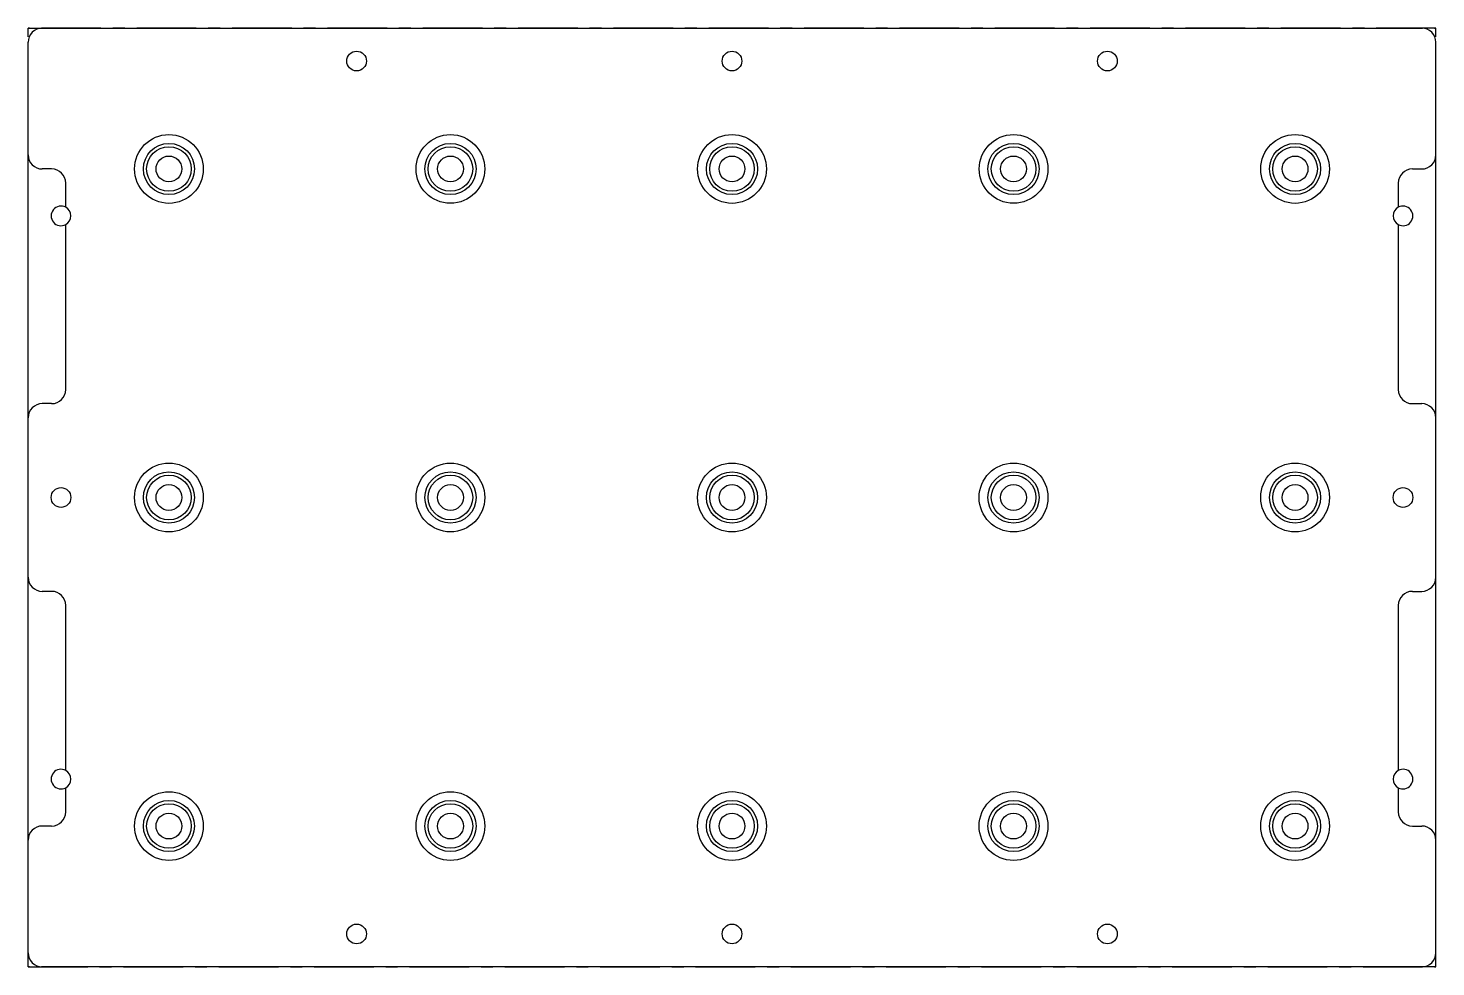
# Model space of a CAD drawing. Header units: millimetres. Extents: x -150 to 150, y -100 to 100.
import ezdxf

# ---------------------------------------------------------------- set-up
doc = ezdxf.new("R2010")
doc.units = ezdxf.units.MM
doc.linetypes.add('CENTERX2', pattern=[20.32, 12.7, -2.54, 2.54, -2.54])

msp = doc.modelspace()

# ---------------------------------------------------------------- linework, layer by layer
at = {"color": 7, "linetype": 'CENTERX2'}
for p, q in [((150, 100), (-150, 100)), ((-150, 100), (150, 100)), ((-150, -100), (-150, 100)), ((-150, -100), (-150, 100)), ((150, -100), (150, 100)), ((150, -100), (150, 100)), ((150, -100), (-150, -100)), ((-150, -100), (150, -100))]:
    msp.add_line(p, q, dxfattribs=at)
at = {"color": 7, "linetype": 'Continuous', "lineweight": 25}
for p, q in [((-147, 100), (147, 100)), ((-150, -97), (-150, 97)), ((150, -97), (150, 97)), ((-145, 70), (-147, 70)), ((145, 70), (147, 70)), ((-142, 61.85), (-142, 67)), ((142, 67), (142, 61.85)), ((-142, 23), (-142, 58.15)), ((142, 58.15), (142, 23)), ((-145, 20), (-147, 20)), ((145, 20), (147, 20)), ((-145, -20), (-147, -20)), ((145, -20), (147, -20)), ((-142, -58.15), (-142, -23)), ((142, -23), (142, -58.15)), ((-142, -67), (-142, -61.85)), ((142, -61.85), (142, -67)), ((-145, -70), (-147, -70)), ((145, -70), (147, -70)), ((147, -100), (-147, -100))]:
    msp.add_line(p, q, dxfattribs=at)
for centre, radius in [((-80, 93), 2.1), ((0, 93), 2.1), ((80, 93), 2.1), ((-120, 70), 7.33), ((-120, 70), 5.45), ((-60, 70), 7.32), ((-60, 70), 5.45), ((0, 70), 7.33), ((0, 70), 5.45), ((60, 70), 7.32), ((60, 70), 5.45), ((120, 70), 7.33), ((120, 70), 5.45), ((-120, 70), 4.75), ((-120, 70), 2.75), ((-60, 70), 4.75), ((-60, 70), 2.75), ((0, 70), 4.75), ((0, 70), 2.75), ((60, 70), 4.75), ((60, 70), 2.75), ((120, 70), 4.75), ((120, 70), 2.75), ((-120, 0), 7.33), ((-60, 0), 7.32), ((0, 0), 7.33), ((60, 0), 7.33), ((120, 0), 7.33), ((-120, 0), 5.45), ((-120, 0), 4.75), ((-60, 0), 5.45), ((-60, 0), 4.75), ((0, 0), 5.45), ((0, 0), 4.75), ((60, 0), 5.45), ((60, 0), 4.75), ((120, 0), 5.45), ((120, 0), 4.75), ((-143, 0), 2.1), ((-120, 0), 2.75), ((-60, 0), 2.75), ((0, 0), 2.75), ((60, 0), 2.75), ((120, 0), 2.75), ((143, 0), 2.1), ((-120, -70), 7.32), ((-60, -70), 7.32), ((0, -70), 7.33), ((60, -70), 7.33), ((120, -70), 7.33), ((-120, -70), 5.45), ((-120, -70), 4.75), ((-60, -70), 5.45), ((-60, -70), 4.75), ((0, -70), 5.45), ((0, -70), 4.75), ((60, -70), 5.45), ((60, -70), 4.75), ((120, -70), 5.45), ((120, -70), 4.75), ((-120, -70), 2.75), ((-60, -70), 2.75), ((0, -70), 2.75), ((60, -70), 2.75), ((120, -70), 2.75), ((-80, -93), 2.1), ((0, -93), 2.1), ((80, -93), 2.1)]:
    msp.add_circle(centre, radius, dxfattribs=at)
for centre, radius, start, end in [((-147, 97), 3, 90, 180), ((147, 97), 3, 0, 90), ((-147, 73), 3, 180, 270), ((147, 73), 3, 270, 0), ((-145, 67), 3, 0, 90), ((145, 67), 3, 90, 180), ((-143, 60), 2.1, 61.5631, 298.4369), ((-143, 60), 2.1, 298.4369, 61.5631), ((143, 60), 2.1, 118.4369, 241.5631), ((143, 60), 2.1, 241.5631, 118.4369), ((-145, 23), 3, 270, 0), ((145, 23), 3, 180, 270), ((-147, 17), 3, 90, 180), ((147, 17), 3, 0, 90), ((-147, -17), 3, 180, 270), ((147, -17), 3, 270, 0), ((-145, -23), 3, 0, 90), ((145, -23), 3, 90, 180), ((-143, -60), 2.1, 61.5631, 298.4369), ((-143, -60), 2.1, 298.4369, 61.5631), ((143, -60), 2.1, 118.4369, 241.5631), ((143, -60), 2.1, 241.5631, 118.4369), ((-145, -67), 3, 270, 0), ((145, -67), 3, 180, 270), ((-147, -73), 3, 90, 180), ((147, -73), 3, 0, 90), ((-147, -97), 3, 180, 270), ((147, -97), 3, 270, 0)]:
    msp.add_arc(centre, radius, start, end, dxfattribs=at)

doc.saveas('drawing.dxf')
